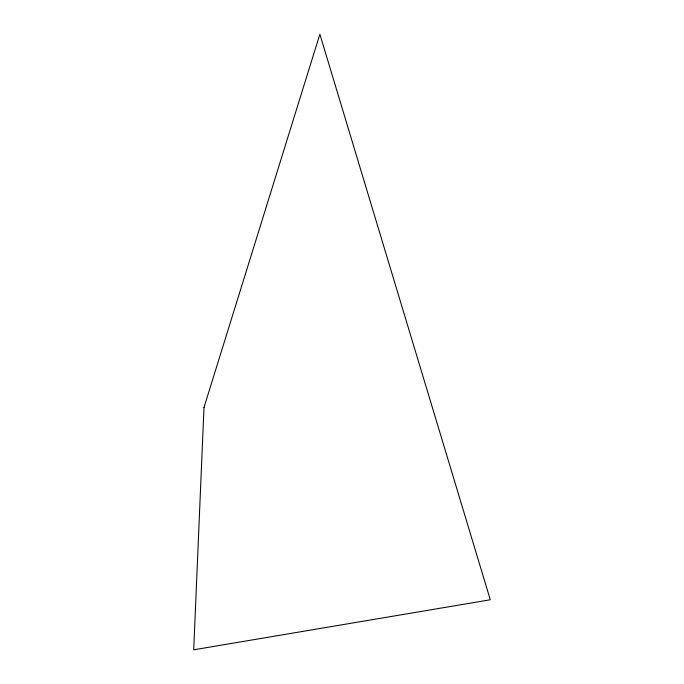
<?xml version="1.0" encoding="UTF-8"?>
<svg xmlns="http://www.w3.org/2000/svg" width="684" height="684" viewBox="0 0 684 684"><rect width="100%" height="100%" fill="white"/><g stroke="black" fill="none" stroke-linecap="round" stroke-linejoin="round"><path stroke-width="1.03" d="M203.994 407.433L193.709 649.8L490.291 599.774L319.873 34.2L203.994 407.433"/></g></svg>
